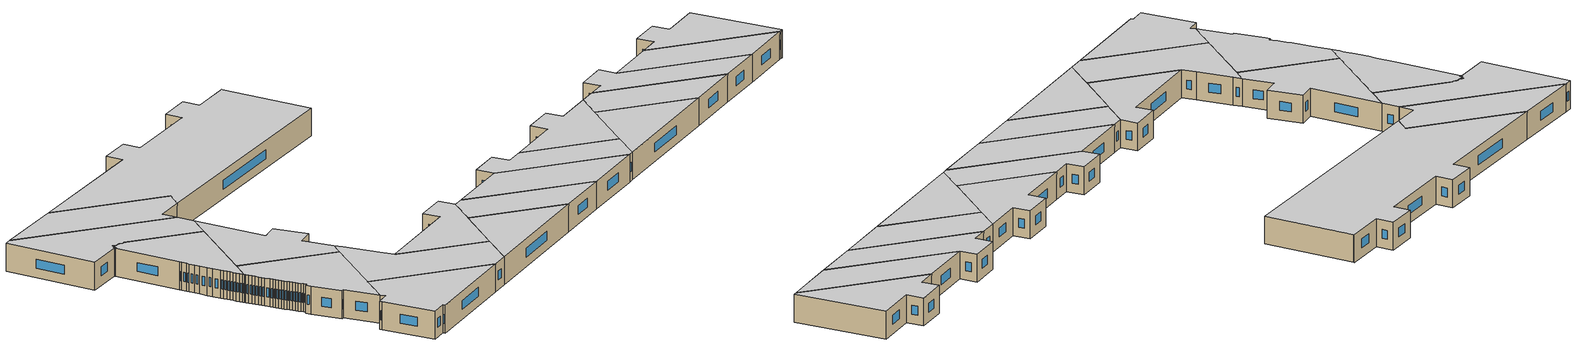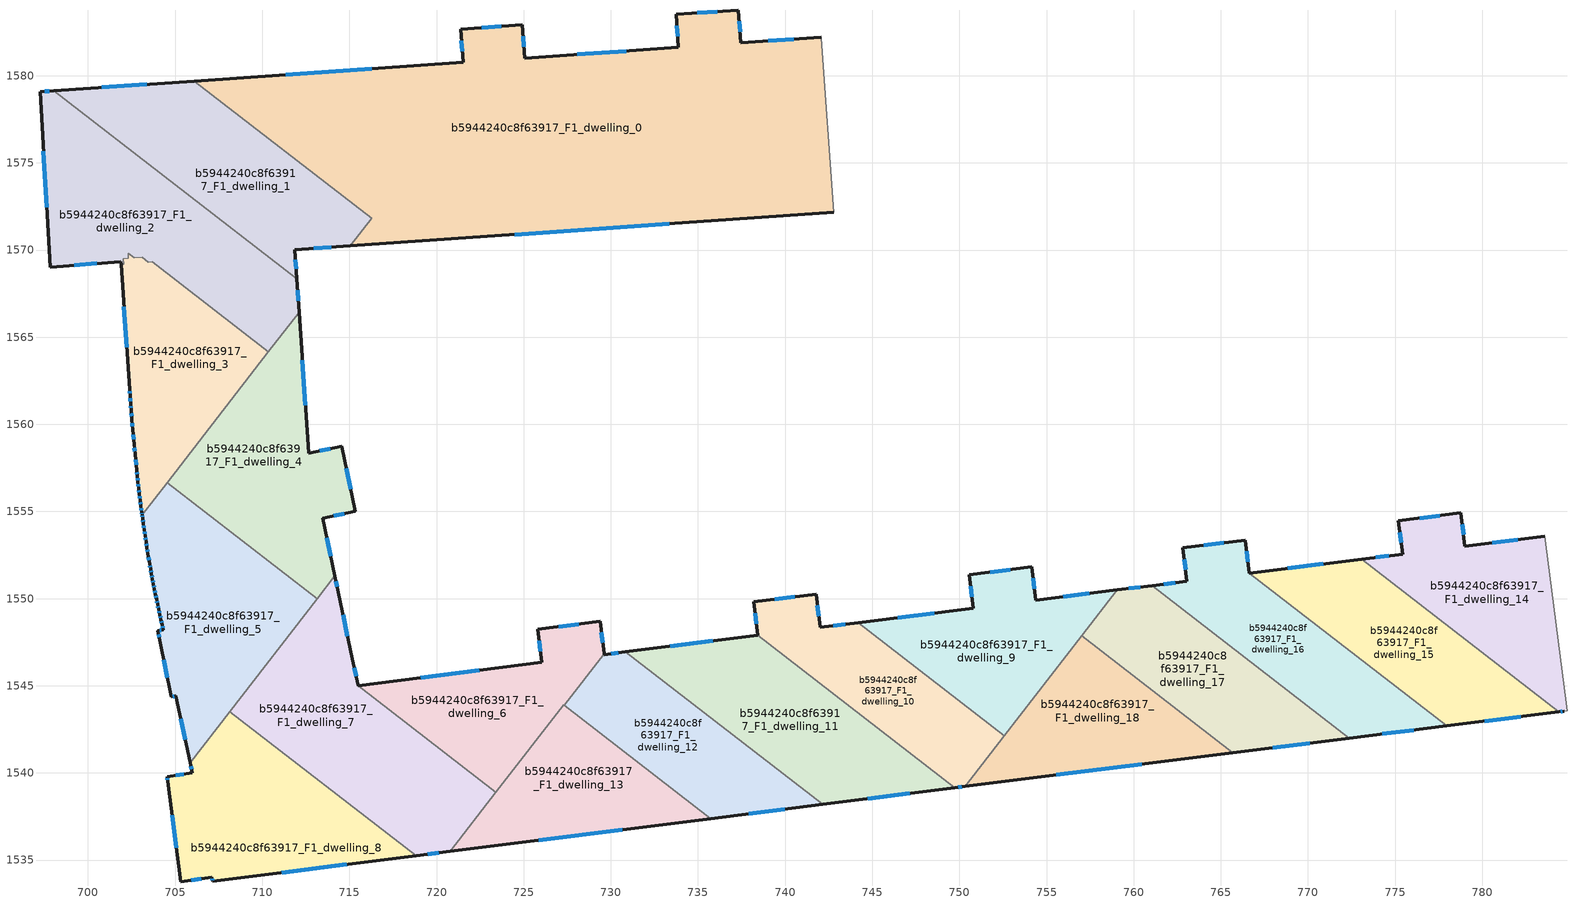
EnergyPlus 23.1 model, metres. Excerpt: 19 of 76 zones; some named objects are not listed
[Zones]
b5944240c8f63917_F1_dwelling_0
 floor to b5944240c8f63917_F0_dwelling_0 (EU_floor_Construction): 742.08,1582.21 742.08,1582.16 742.79,1572.16 715.05,1570.24 716.28,1571.83 706.11,1579.7 721.52,1580.76 721.39,1582.67 724.93,1582.92 725.07,1581.01 733.88,1581.63 733.74,1583.52 737.32,1583.76 737.46,1581.89 z3
 wall outside (EU_wall_Construction): 742.08,1582.21 737.46,1581.89 737.32,1583.76 733.74,1583.52 733.88,1581.63 725.07,1581.01 724.93,1582.92 721.39,1582.67 721.52,1580.76 706.11,1579.7 / 715.05,1570.24 742.79,1572.16 z3:6
 wall adiabatic (EU_wall_Construction): 742.79,1572.16 742.08,1582.16 742.08,1582.21 z3:6
 wall to b5944240c8f63917_F1_dwelling_1 (EU_wall_Construction): 706.11,1579.7 716.28,1571.83 715.05,1570.24 z3:6
 window (EU_Window_Construction): 730.88,1581.42 728.06,1581.22 / 733.79,1582.88 733.83,1582.28 / 736.1,1583.68 734.96,1583.61 / 737.41,1582.53 737.37,1583.13 / 740.51,1582.1 739.03,1582 / 724.49,1570.89 733.35,1571.5 / 716.28,1580.4 711.35,1580.06 / 721.43,1582.02 721.48,1581.41 / 723.72,1582.83 722.59,1582.76 / 725.02,1581.66 724.98,1582.27 z4.02:4.98
 ceiling to b5944240c8f63917_F2_dwelling_0 (EU_floor_Construction): 742.79,1572.16 742.08,1582.16 742.08,1582.21 737.46,1581.89 737.32,1583.76 733.74,1583.52 733.88,1581.63 725.07,1581.01 724.93,1582.92 721.39,1582.67 721.52,1580.76 706.11,1579.7 716.28,1571.83 715.05,1570.24 z6
b5944240c8f63917_F1_dwelling_1
 floor to b5944240c8f63917_F0_dwelling_1 (EU_floor_Construction): 716.28,1571.83 715.05,1570.24 711.86,1570.02 711.98,1568.36 698.04,1579.14 706.11,1579.7 z3
 wall outside (EU_wall_Construction): 711.98,1568.36 711.86,1570.02 715.05,1570.24 / 706.11,1579.7 698.04,1579.14 z3:6
 wall to b5944240c8f63917_F1_dwelling_2 (EU_wall_Construction): 698.04,1579.14 711.98,1568.36 z3:6
 window (EU_Window_Construction): 712.95,1570.09 713.97,1570.16 / 711.94,1568.92 711.9,1569.45 / 703.36,1579.51 700.78,1579.33 z4.02:4.98
 ceiling to b5944240c8f63917_F2_dwelling_1 (EU_floor_Construction): 715.05,1570.24 716.28,1571.83 706.11,1579.7 698.04,1579.14 711.98,1568.36 711.86,1570.02 z6
b5944240c8f63917_F1_dwelling_10
 floor to b5944240c8f63917_F0_dwelling_10 (EU_floor_Construction): 752.59,1542.14 750.33,1539.23 749.74,1539.15 738.44,1547.89 738.19,1549.81 741.78,1550.26 742.02,1548.35 744.21,1548.62 z3
 wall outside (EU_wall_Construction): 744.21,1548.62 742.02,1548.35 741.78,1550.26 738.19,1549.81 738.44,1547.89 / 749.74,1539.15 750.33,1539.23 z3:6
 wall to b5944240c8f63917_F1_dwelling_9 (EU_wall_Construction): 752.59,1542.14 744.21,1548.62 z3:6
 wall to b5944240c8f63917_F1_dwelling_11 (EU_wall_Construction): 738.44,1547.89 749.74,1539.15 z3:6
 wall to b5944240c8f63917_F1_dwelling_18 (EU_wall_Construction): 750.33,1539.23 752.59,1542.14 z3:6
 window (EU_Window_Construction): 743.46,1548.53 742.76,1548.44 / 749.94,1539.18 750.13,1539.2 / 738.28,1549.16 738.35,1548.54 / 740.56,1550.11 739.41,1549.96 / 741.94,1549 741.86,1549.61 z4.02:4.98
 ceiling to b5944240c8f63917_F2_dwelling_10 (EU_floor_Construction): 750.33,1539.23 752.59,1542.14 744.21,1548.62 742.02,1548.35 741.78,1550.26 738.19,1549.81 738.44,1547.89 749.74,1539.15 z6
b5944240c8f63917_F1_dwelling_11
 floor to b5944240c8f63917_F0_dwelling_11 (EU_floor_Construction): 749.74,1539.15 742.15,1538.19 730.84,1546.94 738.44,1547.89 z3
 wall outside (EU_wall_Construction): 738.44,1547.89 730.84,1546.94 / 742.15,1538.19 749.74,1539.15 z3:6
 wall to b5944240c8f63917_F1_dwelling_12 (EU_wall_Construction): 730.84,1546.94 742.15,1538.19 z3:6
 window (EU_Window_Construction): 735.85,1547.57 733.42,1547.27 / 744.73,1538.52 747.16,1538.83 z4.02:4.98
 ceiling to b5944240c8f63917_F2_dwelling_11 (EU_floor_Construction): 749.74,1539.15 738.44,1547.89 730.84,1546.94 742.15,1538.19 z6
b5944240c8f63917_F1_dwelling_12
 floor to b5944240c8f63917_F0_dwelling_12 (EU_floor_Construction): 742.15,1538.19 735.73,1537.38 727.33,1543.88 729.62,1546.84 729.63,1546.79 730.84,1546.94 z3
 wall outside (EU_wall_Construction): 730.84,1546.94 729.63,1546.79 729.62,1546.84 / 735.73,1537.38 742.15,1538.19 z3:6
 wall to b5944240c8f63917_F1_dwelling_6 (EU_wall_Construction): 729.62,1546.84 727.33,1543.88 z3:6
 wall to b5944240c8f63917_F1_dwelling_13 (EU_wall_Construction): 727.33,1543.88 735.73,1537.38 z3:6
 window (EU_Window_Construction): 730.43,1546.89 730.04,1546.84 / 737.92,1537.66 739.97,1537.92 z4.02:4.98
 ceiling to b5944240c8f63917_F2_dwelling_12 (EU_floor_Construction): 742.15,1538.19 730.84,1546.94 729.63,1546.79 729.62,1546.84 727.33,1543.88 735.73,1537.38 z6
b5944240c8f63917_F1_dwelling_13
 floor to b5944240c8f63917_F0_dwelling_13 (EU_floor_Construction): 735.73,1537.38 720.78,1535.49 727.29,1543.91 z3
 wall outside (EU_wall_Construction): 720.78,1535.49 735.73,1537.38 z3:6
 wall to b5944240c8f63917_F1_dwelling_6 (EU_wall_Construction): 727.33,1543.88 727.29,1543.91 723.41,1538.89 z3:6
 wall to b5944240c8f63917_F1_dwelling_7 (EU_wall_Construction): 723.41,1538.89 720.78,1535.49 z3:6
 window (EU_Window_Construction): 725.87,1536.14 730.65,1536.74 z4.02:4.98
 ceiling to b5944240c8f63917_F2_dwelling_13 (EU_floor_Construction): 735.73,1537.38 727.29,1543.91 720.78,1535.49 z6
b5944240c8f63917_F1_dwelling_14
 floor to b5944240c8f63917_F0_dwelling_14 (EU_floor_Construction): 783.6,1553.59 784.86,1543.56 784.7,1543.54 784.4,1543.5 773.08,1552.26 775.43,1552.56 775.19,1554.47 778.77,1554.91 779.01,1553.01 z3
 wall outside (EU_wall_Construction): 783.6,1553.59 779.01,1553.01 778.77,1554.91 775.19,1554.47 775.43,1552.56 773.08,1552.26 / 784.4,1543.5 784.7,1543.54 z3:6
 wall adiabatic (EU_wall_Construction): 784.7,1543.54 784.86,1543.56 783.6,1553.59 z3:6
 wall to b5944240c8f63917_F1_dwelling_15 (EU_wall_Construction): 773.08,1552.26 784.4,1543.5 z3:6
 window (EU_Window_Construction): 778.93,1553.66 778.85,1554.27 / 782.04,1553.39 780.57,1553.21 / 784.5,1543.51 784.6,1543.53 / 774.63,1552.46 773.88,1552.36 / 775.27,1553.82 775.35,1553.21 / 777.55,1554.76 776.41,1554.62 z4.02:4.98
 ceiling to b5944240c8f63917_F2_dwelling_14 (EU_floor_Construction): 784.86,1543.56 783.6,1553.59 779.01,1553.01 778.77,1554.91 775.19,1554.47 775.43,1552.56 773.08,1552.26 784.4,1543.5 784.7,1543.54 z6
b5944240c8f63917_F1_dwelling_15
 floor to b5944240c8f63917_F0_dwelling_15 (EU_floor_Construction): 784.4,1543.5 777.96,1542.7 766.64,1551.45 773.08,1552.26 z3
 wall outside (EU_wall_Construction): 773.08,1552.26 766.64,1551.45 / 777.96,1542.7 784.4,1543.5 z3:6
 wall to b5944240c8f63917_F1_dwelling_16 (EU_wall_Construction): 766.64,1551.45 777.96,1542.7 z3:6
 window (EU_Window_Construction): 770.89,1551.99 768.83,1551.73 / 780.15,1542.97 782.21,1543.23 z4.02:4.98
 ceiling to b5944240c8f63917_F2_dwelling_15 (EU_floor_Construction): 784.4,1543.5 773.08,1552.26 766.64,1551.45 777.96,1542.7 z6
b5944240c8f63917_F1_dwelling_16
 floor to b5944240c8f63917_F0_dwelling_16 (EU_floor_Construction): 777.96,1542.7 772.38,1542 761.06,1550.75 763.06,1551 762.82,1552.91 766.4,1553.36 766.64,1551.45 z3
 wall outside (EU_wall_Construction): 766.64,1551.45 766.4,1553.36 762.82,1552.91 763.06,1551 761.06,1550.75 / 772.38,1542 777.96,1542.7 z3:6
 wall to b5944240c8f63917_F1_dwelling_17 (EU_wall_Construction): 761.06,1550.75 772.38,1542 z3:6
 window (EU_Window_Construction): 762.9,1552.26 762.98,1551.65 / 765.18,1553.21 764.03,1553.06 / 766.56,1552.1 766.48,1552.71 / 774.28,1542.24 776.06,1542.46 / 762.38,1550.92 761.74,1550.84 z4.02:4.98
 ceiling to b5944240c8f63917_F2_dwelling_16 (EU_floor_Construction): 777.96,1542.7 766.64,1551.45 766.4,1553.36 762.82,1552.91 763.06,1551 761.06,1550.75 772.38,1542 z6
b5944240c8f63917_F1_dwelling_17
 floor to b5944240c8f63917_F0_dwelling_17 (EU_floor_Construction): 772.38,1542 765.7,1541.16 757.02,1547.88 759.05,1550.5 761.06,1550.75 z3
 wall outside (EU_wall_Construction): 765.7,1541.16 772.38,1542 / 761.06,1550.75 759.05,1550.5 z3:6
 wall to b5944240c8f63917_F1_dwelling_18 (EU_wall_Construction): 757.02,1547.88 765.7,1541.16 z3:6
 wall to b5944240c8f63917_F1_dwelling_9 (EU_wall_Construction): 759.05,1550.5 757.02,1547.88 z3:6
 window (EU_Window_Construction): 767.97,1541.45 770.1,1541.71 / 760.38,1550.66 759.73,1550.58 z4.02:4.98
 ceiling to b5944240c8f63917_F2_dwelling_17 (EU_floor_Construction): 772.38,1542 761.06,1550.75 759.05,1550.5 757.02,1547.88 765.7,1541.16 z6
b5944240c8f63917_F1_dwelling_18
 floor to b5944240c8f63917_F0_dwelling_18 (EU_floor_Construction): 765.7,1541.16 750.33,1539.23 757.02,1547.88 z3
 wall outside (EU_wall_Construction): 750.33,1539.23 765.7,1541.16 z3:6
 wall to b5944240c8f63917_F1_dwelling_9 (EU_wall_Construction): 757.02,1547.87 752.59,1542.14 z3:6
 window (EU_Window_Construction): 755.56,1539.89 760.47,1540.5 z4.02:4.98
 ceiling to b5944240c8f63917_F2_dwelling_18 (EU_floor_Construction): 765.7,1541.16 757.02,1547.88 750.33,1539.23 z6
b5944240c8f63917_F1_dwelling_2
 floor to b5944240c8f63917_F0_dwelling_2 (EU_floor_Construction): 711.98,1568.36 712.11,1566.44 710.35,1564.17 703.69,1569.32 703.47,1569.3 703.11,1569.58 702.67,1569.54 702.31,1569.82 702.33,1569.52 702.03,1569.5 702.05,1569.2 701.9,1569.18 701.89,1569.33 697.83,1569.03 697.25,1579.08 698.04,1579.14 z3
 wall outside (EU_wall_Construction): 698.04,1579.14 697.25,1579.08 697.83,1569.03 701.89,1569.33 701.9,1569.18 / 712.11,1566.44 711.98,1568.36 z3:6
 wall to b5944240c8f63917_F1_dwelling_3 (EU_wall_Construction): 701.9,1569.18 702.05,1569.2 702.03,1569.5 702.33,1569.52 702.31,1569.82 702.67,1569.54 703.11,1569.58 703.47,1569.3 703.69,1569.32 710.35,1564.17 z3:6
 wall to b5944240c8f63917_F1_dwelling_4 (EU_wall_Construction): 710.35,1564.17 712.11,1566.44 z3:6
 window (EU_Window_Construction): 699.21,1569.13 700.51,1569.23 / 697.45,1575.66 697.63,1572.45 / 697.77,1579.12 697.52,1579.1 / 712.07,1567.09 712.02,1567.7 z4.02:4.98
 ceiling to b5944240c8f63917_F2_dwelling_2 (EU_floor_Construction): 710.35,1564.17 712.11,1566.44 711.98,1568.36 698.04,1579.14 697.25,1579.08 697.83,1569.03 701.89,1569.33 701.9,1569.18 702.05,1569.2 702.03,1569.5 702.33,1569.52 702.31,1569.82 702.67,1569.54 703.11,1569.58 703.47,1569.3 703.69,1569.32 z6
b5944240c8f63917_F1_dwelling_3
 floor to b5944240c8f63917_F0_dwelling_3 (EU_floor_Construction): 710.35,1564.17 703.11,1554.8 703.08,1554.97 703.04,1555.31 703,1555.65 702.95,1555.99 702.91,1556.33 702.87,1556.67 702.83,1557.02 702.8,1557.36 702.7,1558.27 702.65,1558.84 702.57,1559.7 702.52,1560.27 702.47,1560.84 702.45,1561.13 702.41,1561.7 702.4,1561.99 701.9,1569.18 702.05,1569.2 702.03,1569.5 702.33,1569.52 702.31,1569.82 702.67,1569.54 703.11,1569.58 703.47,1569.3 703.69,1569.32 z3
 wall outside (EU_wall_Construction): 701.9,1569.18 702.4,1561.99 702.41,1561.7 702.45,1561.13 702.47,1560.84 702.52,1560.27 702.57,1559.7 702.65,1558.84 702.7,1558.27 702.8,1557.36 702.83,1557.02 702.87,1556.67 702.91,1556.33 702.95,1555.99 703,1555.65 703.04,1555.31 703.08,1554.97 703.11,1554.8 z3:6
 wall to b5944240c8f63917_F1_dwelling_5 (EU_wall_Construction): 703.11,1554.8 704.54,1556.65 z3:6
 wall to b5944240c8f63917_F1_dwelling_4 (EU_wall_Construction): 704.54,1556.65 710.35,1564.17 z3:6
 window (EU_Window_Construction): 702.49,1560.65 702.51,1560.46 / 702.46,1561.03 702.47,1560.94 / 702.43,1561.5 702.44,1561.32 / 702.4,1561.89 702.41,1561.8 / 702.07,1566.74 702.23,1564.43 / 703.09,1554.91 703.1,1554.86 / 703.06,1555.19 703.07,1555.08 / 703.01,1555.53 703.03,1555.43 / 702.97,1555.87 702.98,1555.77 / 702.93,1556.22 702.94,1556.11 / 702.89,1556.56 702.9,1556.45 / 702.85,1556.9 702.86,1556.79 / 702.81,1557.24 702.82,1557.13 / 702.73,1557.96 702.76,1557.67 / 702.67,1558.65 702.68,1558.47 / 702.6,1559.41 702.62,1559.13 / 702.54,1560.08 702.55,1559.89 z4.02:4.98
 ceiling to b5944240c8f63917_F2_dwelling_3 (EU_floor_Construction): 703.11,1554.8 710.35,1564.17 703.69,1569.32 703.47,1569.3 703.11,1569.58 702.67,1569.54 702.31,1569.82 702.33,1569.52 702.03,1569.5 702.05,1569.2 701.9,1569.18 702.4,1561.99 702.41,1561.7 702.45,1561.13 702.47,1560.84 702.52,1560.27 702.57,1559.7 702.65,1558.84 702.7,1558.27 702.8,1557.36 702.83,1557.02 702.87,1556.67 702.91,1556.33 702.95,1555.99 703,1555.65 703.04,1555.31 703.08,1554.97 z6
b5944240c8f63917_F1_dwelling_4
 floor to b5944240c8f63917_F0_dwelling_4 (EU_floor_Construction): 712.11,1566.44 712.67,1558.33 714.55,1558.74 715.34,1555.01 713.46,1554.61 714.16,1551.32 713.14,1550 704.54,1556.65 z3
 wall outside (EU_wall_Construction): 714.16,1551.32 713.46,1554.61 715.34,1555.01 714.55,1558.74 712.67,1558.33 712.11,1566.44 z3:6
 wall to b5944240c8f63917_F1_dwelling_5 (EU_wall_Construction): 704.54,1556.65 713.14,1550 z3:6
 wall to b5944240c8f63917_F1_dwelling_7 (EU_wall_Construction): 713.14,1550 714.16,1551.32 z3:6
 window (EU_Window_Construction): 715.07,1556.28 714.82,1557.47 / 714.1,1554.75 714.7,1554.87 / 713.92,1552.44 713.7,1553.49 / 712.48,1561.09 712.3,1563.68 / 713.91,1558.6 713.31,1558.47 z4.02:4.98
 ceiling to b5944240c8f63917_F2_dwelling_4 (EU_floor_Construction): 714.16,1551.32 713.46,1554.61 715.34,1555.01 714.55,1558.74 712.67,1558.33 712.11,1566.44 704.54,1556.65 713.14,1550 z6
b5944240c8f63917_F1_dwelling_5
 floor to b5944240c8f63917_F0_dwelling_5 (EU_floor_Construction): 713.14,1550 705.86,1540.59 705.05,1544.41 704.78,1544.36 704.13,1547.61 704.02,1548.16 704.32,1548.22 704.26,1548.51 704.19,1548.8 704.12,1549.09 704.06,1549.38 704,1549.67 703.93,1549.96 703.87,1550.25 703.81,1550.54 703.76,1550.83 703.7,1551.12 703.64,1551.41 703.59,1551.71 703.54,1552 703.44,1552.58 703.39,1552.92 703.33,1553.26 703.28,1553.61 703.23,1553.95 703.18,1554.29 703.13,1554.63 703.11,1554.8 704.54,1556.65 z3
 wall outside (EU_wall_Construction): 703.11,1554.8 703.13,1554.63 703.18,1554.29 703.23,1553.95 703.28,1553.61 703.33,1553.26 703.39,1552.92 703.44,1552.58 703.54,1552 703.59,1551.71 703.64,1551.41 703.7,1551.12 703.76,1550.83 703.81,1550.54 703.87,1550.25 703.93,1549.96 704,1549.67 704.06,1549.38 704.12,1549.09 704.19,1548.8 704.26,1548.51 704.32,1548.22 704.02,1548.16 704.13,1547.61 704.78,1544.36 705.05,1544.41 705.86,1540.59 z3:6
 wall to b5944240c8f63917_F1_dwelling_8 (EU_wall_Construction): 705.86,1540.59 708.13,1543.52 z3:6
 wall to b5944240c8f63917_F1_dwelling_7 (EU_wall_Construction): 708.13,1543.52 713.14,1550 z3:6
 window (EU_Window_Construction): 704.28,1548.41 704.3,1548.32 / 704.21,1548.7 704.23,1548.61 / 704.15,1548.99 704.17,1548.9 / 704.08,1549.28 704.1,1549.19 / 704.02,1549.57 704.04,1549.48 / 703.96,1549.86 703.97,1549.77 / 703.89,1550.15 703.91,1550.06 / 703.83,1550.44 703.85,1550.35 / 703.78,1550.73 703.79,1550.64 / 703.72,1551.02 703.74,1550.93 / 703.66,1551.31 703.68,1551.22 / 703.61,1551.61 703.63,1551.51 / 703.56,1551.9 703.57,1551.81 / 703.47,1552.38 703.5,1552.2 / 703.4,1552.81 703.42,1552.7 / 703.35,1553.15 703.37,1553.04 / 703.3,1553.49 703.31,1553.38 / 703.25,1553.83 703.26,1553.72 / 703.2,1554.17 703.21,1554.06 / 703.15,1554.51 703.16,1554.4 / 703.12,1554.74 703.12,1554.69 / 705.33,1543.11 705.59,1541.89 / 704.87,1544.38 704.96,1544.39 / 704.35,1546.5 704.56,1545.46 / 704.05,1547.97 704.09,1547.79 / 704.22,1548.2 704.12,1548.18 z4.02:4.98
 ceiling to b5944240c8f63917_F2_dwelling_5 (EU_floor_Construction): 705.86,1540.59 713.14,1550 704.54,1556.65 703.11,1554.8 703.13,1554.63 703.18,1554.29 703.23,1553.95 703.28,1553.61 703.33,1553.26 703.39,1552.92 703.44,1552.58 703.54,1552 703.59,1551.71 703.64,1551.41 703.7,1551.12 703.76,1550.83 703.81,1550.54 703.87,1550.25 703.93,1549.96 704,1549.67 704.06,1549.38 704.12,1549.09 704.19,1548.8 704.26,1548.51 704.32,1548.22 704.02,1548.16 704.13,1547.61 704.78,1544.36 705.05,1544.41 z6
b5944240c8f63917_F1_dwelling_6
 floor to b5944240c8f63917_F0_dwelling_6 (EU_floor_Construction): 729.38,1548.7 729.62,1546.84 727.33,1543.88 727.29,1543.91 723.41,1538.89 715.5,1545 726.05,1546.34 725.8,1548.24 z3
 wall outside (EU_wall_Construction): 729.62,1546.84 729.38,1548.7 725.8,1548.24 726.05,1546.34 715.5,1545 z3:6
 wall to b5944240c8f63917_F1_dwelling_7 (EU_wall_Construction): 715.5,1545 723.41,1538.89 z3:6
 window (EU_Window_Construction): 722.46,1545.88 719.09,1545.46 / 725.88,1547.6 725.96,1546.99 / 728.17,1548.54 727.02,1548.4 / 729.54,1547.47 729.46,1548.06 z4.02:4.98
 ceiling to b5944240c8f63917_F2_dwelling_6 (EU_floor_Construction): 727.33,1543.88 729.62,1546.84 729.38,1548.7 725.8,1548.24 726.05,1546.34 715.5,1545 723.41,1538.89 727.29,1543.91 z6
b5944240c8f63917_F1_dwelling_7
 floor to b5944240c8f63917_F0_dwelling_7 (EU_floor_Construction): 714.37,1550.35 715.16,1546.56 715.5,1545 723.41,1538.89 720.78,1535.49 718.83,1535.25 708.13,1543.52 714.16,1551.32 z3
 wall outside (EU_wall_Construction): 718.83,1535.25 720.78,1535.49 / 715.5,1545 715.16,1546.56 714.37,1550.35 714.16,1551.32 z3:6
 wall to b5944240c8f63917_F1_dwelling_8 (EU_wall_Construction): 708.13,1543.52 718.83,1535.25 z3:6
 window (EU_Window_Construction): 719.49,1535.33 720.12,1535.41 / 714.3,1550.68 714.23,1550.99 / 714.89,1547.85 714.64,1549.06 / 715.39,1545.53 715.28,1546.03 z4.02:4.98
 ceiling to b5944240c8f63917_F2_dwelling_7 (EU_floor_Construction): 720.78,1535.49 723.41,1538.89 715.5,1545 715.16,1546.56 714.37,1550.35 714.16,1551.32 708.13,1543.52 718.83,1535.25 z6
b5944240c8f63917_F1_dwelling_8
 floor to b5944240c8f63917_F0_dwelling_8 (EU_floor_Construction): 718.83,1535.25 707.16,1533.77 707.1,1534.01 705.33,1533.75 704.57,1539.52 704.54,1539.77 705.99,1540 705.86,1540.59 708.13,1543.52 z3
 wall outside (EU_wall_Construction): 705.86,1540.59 705.99,1540 704.54,1539.77 704.57,1539.52 705.33,1533.75 707.1,1534.01 707.16,1533.77 718.83,1535.25 z3:6
 window (EU_Window_Construction): 711.13,1534.27 714.86,1534.74 / 707.12,1533.93 707.14,1533.85 / 705.93,1533.84 706.5,1533.92 / 704.83,1537.56 705.07,1535.71 / 704.55,1539.69 704.56,1539.61 / 705.5,1539.92 705.03,1539.85 / 705.91,1540.39 705.95,1540.2 z4.02:4.98
 ceiling to b5944240c8f63917_F2_dwelling_8 (EU_floor_Construction): 718.83,1535.25 708.13,1543.52 705.86,1540.59 705.99,1540 704.54,1539.77 704.57,1539.52 705.33,1533.75 707.1,1534.01 707.16,1533.77 z6
b5944240c8f63917_F1_dwelling_9
 floor to b5944240c8f63917_F0_dwelling_9 (EU_floor_Construction): 759.05,1550.5 752.59,1542.14 744.21,1548.62 750.81,1549.46 750.56,1551.36 754.15,1551.82 754.39,1549.91 z3
 wall outside (EU_wall_Construction): 759.05,1550.5 754.39,1549.91 754.15,1551.82 750.56,1551.36 750.81,1549.46 744.21,1548.62 z3:6
 window (EU_Window_Construction): 754.31,1550.56 754.23,1551.17 / 757.46,1550.3 755.97,1550.11 / 748.56,1549.17 746.45,1548.91 / 750.65,1550.72 750.72,1550.11 / 752.93,1551.66 751.78,1551.52 z4.02:4.98
 ceiling to b5944240c8f63917_F2_dwelling_9 (EU_floor_Construction): 752.59,1542.14 759.05,1550.5 754.39,1549.91 754.15,1551.82 750.56,1551.36 750.81,1549.46 744.21,1548.62 z6
[Building]
EU S2 Campaign: North Axis=0; Terrain=City; Solar Distribution=FullExterior
[Site:Location]
Vienna: Latitude=48; Longitude=16.5; Time Zone=1; Elevation=183
[SizingPeriod:WeatherFileDays]
AnnualSizingPeriod: Begin Month=1; Begin Day of Month=1; End Month=12; End Day of Month=31; Day of Week for Start Day=Monday; Use Weather File Daylight Saving Period=No; Use Weather File Rain and Snow Indicators=No
[MATERIAL]
EU_InternalMass_Material: Roughness=MediumRough; Thickness=0.1; Conductivity=1; Density=1800; Specific Heat=900; Thermal Absorptance=0.9; Solar Absorptance=0.7; Visible Absorptance=0.7
[MATERIAL:NOMASS] Roughness=MediumRough; Thermal Absorptance=0.9; Solar Absorptance=0.7; Visible Absorptance=0.7
Name | Thermal Resistance
EU_wall_NoMass | 0.942466
EU_floor_NoMass | 0.66527
[WINDOWMATERIAL:SIMPLEGLAZINGSYSTEM]
EU_Window_SimpleGlazing: UFactor=2.03367; Solar Heat Gain Coefficient=0.65; Visible Transmittance=0.65
[CONSTRUCTION]
EU_wall_Construction: EU_wall_NoMass
EU_floor_Construction: EU_floor_NoMass
EU_Window_Construction: EU_Window_SimpleGlazing
EU_InternalMass_Construction: EU_InternalMass_Material
[ZONE] Type=1; Multiplier=1; Ceiling Height=autocalculate; Floor Area=autocalculate; Part of Total Floor Area=Yes
Name | Volume
b5944240c8f63917_F1_dwelling_0 | 965.958
b5944240c8f63917_F1_dwelling_1 | 241.723
b5944240c8f63917_F1_dwelling_10 | 176.566
b5944240c8f63917_F1_dwelling_11 | 231.53
b5944240c8f63917_F1_dwelling_12 | 175.72
b5944240c8f63917_F1_dwelling_13 | 170.394
b5944240c8f63917_F1_dwelling_14 | 188.705
b5944240c8f63917_F1_dwelling_15 | 196.551
b5944240c8f63917_F1_dwelling_16 | 191.239
b5944240c8f63917_F1_dwelling_17 | 187.114
b5944240c8f63917_F1_dwelling_18 | 179.939
b5944240c8f63917_F1_dwelling_2 | 272.806
b5944240c8f63917_F1_dwelling_3 | 193.054
b5944240c8f63917_F1_dwelling_4 | 238.614
b5944240c8f63917_F1_dwelling_5 | 238.646
b5944240c8f63917_F1_dwelling_6 | 170.859
b5944240c8f63917_F1_dwelling_7 | 282.108
b5944240c8f63917_F1_dwelling_8 | 227.124
b5944240c8f63917_F1_dwelling_9 | 188.684
[INTERNALMASS] Construction=EU_InternalMass_Construction
Name | Zone or ZoneList | Surface Area
b5944240c8f63917_F1_dwelling_0_EU_InternalMass | b5944240c8f63917_F1_dwelling_0 | 321.987
b5944240c8f63917_F1_dwelling_1_EU_InternalMass | b5944240c8f63917_F1_dwelling_1 | 80.5741
b5944240c8f63917_F1_dwelling_2_EU_InternalMass | b5944240c8f63917_F1_dwelling_2 | 90.9335
b5944240c8f63917_F1_dwelling_3_EU_InternalMass | b5944240c8f63917_F1_dwelling_3 | 64.3527
b5944240c8f63917_F1_dwelling_4_EU_InternalMass | b5944240c8f63917_F1_dwelling_4 | 79.5384
b5944240c8f63917_F1_dwelling_5_EU_InternalMass | b5944240c8f63917_F1_dwelling_5 | 79.5485
b5944240c8f63917_F1_dwelling_6_EU_InternalMass | b5944240c8f63917_F1_dwelling_6 | 56.9518
b5944240c8f63917_F1_dwelling_7_EU_InternalMass | b5944240c8f63917_F1_dwelling_7 | 94.0335
b5944240c8f63917_F1_dwelling_8_EU_InternalMass | b5944240c8f63917_F1_dwelling_8 | 75.7083
b5944240c8f63917_F1_dwelling_9_EU_InternalMass | b5944240c8f63917_F1_dwelling_9 | 62.8947
b5944240c8f63917_F1_dwelling_10_EU_InternalMass | b5944240c8f63917_F1_dwelling_10 | 58.8549
b5944240c8f63917_F1_dwelling_11_EU_InternalMass | b5944240c8f63917_F1_dwelling_11 | 77.1766
b5944240c8f63917_F1_dwelling_12_EU_InternalMass | b5944240c8f63917_F1_dwelling_12 | 58.5779
b5944240c8f63917_F1_dwelling_13_EU_InternalMass | b5944240c8f63917_F1_dwelling_13 | 56.7983
b5944240c8f63917_F1_dwelling_14_EU_InternalMass | b5944240c8f63917_F1_dwelling_14 | 62.9013
b5944240c8f63917_F1_dwelling_15_EU_InternalMass | b5944240c8f63917_F1_dwelling_15 | 65.5168
b5944240c8f63917_F1_dwelling_16_EU_InternalMass | b5944240c8f63917_F1_dwelling_16 | 63.7499
b5944240c8f63917_F1_dwelling_17_EU_InternalMass | b5944240c8f63917_F1_dwelling_17 | 62.3666
b5944240c8f63917_F1_dwelling_18_EU_InternalMass | b5944240c8f63917_F1_dwelling_18 | 59.946
[OTHEREQUIPMENT] Fuel Type=Electricity; Design Level Calculation Method=Watts/Area; Power per Zone Floor Area=1; Fraction Latent=0; Fraction Radiant=0; Fraction Lost=0; Carbon Dioxide Generation Rate=0; EndUse Subcategory=EU_Step8_InternalGains
Name | Zone or ZoneList or Space or SpaceList | Schedule
EU_Step8_InternalGain_b5944240c8f63917_F1_dwelling_0_f000 | b5944240c8f63917_F1_dwelling_0 | EU_Step8_GainSchedule_b5944240c8f63917_F1_dwelling_0_f000
EU_Step8_InternalGain_b5944240c8f63917_F1_dwelling_1_f000 | b5944240c8f63917_F1_dwelling_1 | EU_Step8_GainSchedule_b5944240c8f63917_F1_dwelling_1_f000
EU_Step8_InternalGain_b5944240c8f63917_F1_dwelling_2_f000 | b5944240c8f63917_F1_dwelling_2 | EU_Step8_GainSchedule_b5944240c8f63917_F1_dwelling_2_f000
EU_Step8_InternalGain_b5944240c8f63917_F1_dwelling_3_f000 | b5944240c8f63917_F1_dwelling_3 | EU_Step8_GainSchedule_b5944240c8f63917_F1_dwelling_3_f000
EU_Step8_InternalGain_b5944240c8f63917_F1_dwelling_4_f000 | b5944240c8f63917_F1_dwelling_4 | EU_Step8_GainSchedule_b5944240c8f63917_F1_dwelling_4_f000
EU_Step8_InternalGain_b5944240c8f63917_F1_dwelling_5_f000 | b5944240c8f63917_F1_dwelling_5 | EU_Step8_GainSchedule_b5944240c8f63917_F1_dwelling_5_f000
EU_Step8_InternalGain_b5944240c8f63917_F1_dwelling_6_f000 | b5944240c8f63917_F1_dwelling_6 | EU_Step8_GainSchedule_b5944240c8f63917_F1_dwelling_6_f000
EU_Step8_InternalGain_b5944240c8f63917_F1_dwelling_7_f000 | b5944240c8f63917_F1_dwelling_7 | EU_Step8_GainSchedule_b5944240c8f63917_F1_dwelling_7_f000
EU_Step8_InternalGain_b5944240c8f63917_F1_dwelling_8_f000 | b5944240c8f63917_F1_dwelling_8 | EU_Step8_GainSchedule_b5944240c8f63917_F1_dwelling_8_f000
EU_Step8_InternalGain_b5944240c8f63917_F1_dwelling_9_f000 | b5944240c8f63917_F1_dwelling_9 | EU_Step8_GainSchedule_b5944240c8f63917_F1_dwelling_9_f000
EU_Step8_InternalGain_b5944240c8f63917_F1_dwelling_10_f000 | b5944240c8f63917_F1_dwelling_10 | EU_Step8_GainSchedule_b5944240c8f63917_F1_dwelling_10_f000
EU_Step8_InternalGain_b5944240c8f63917_F1_dwelling_11_f000 | b5944240c8f63917_F1_dwelling_11 | EU_Step8_GainSchedule_b5944240c8f63917_F1_dwelling_11_f000
EU_Step8_InternalGain_b5944240c8f63917_F1_dwelling_12_f000 | b5944240c8f63917_F1_dwelling_12 | EU_Step8_GainSchedule_b5944240c8f63917_F1_dwelling_12_f000
EU_Step8_InternalGain_b5944240c8f63917_F1_dwelling_13_f000 | b5944240c8f63917_F1_dwelling_13 | EU_Step8_GainSchedule_b5944240c8f63917_F1_dwelling_13_f000
EU_Step8_InternalGain_b5944240c8f63917_F1_dwelling_14_f000 | b5944240c8f63917_F1_dwelling_14 | EU_Step8_GainSchedule_b5944240c8f63917_F1_dwelling_14_f000
EU_Step8_InternalGain_b5944240c8f63917_F1_dwelling_15_f000 | b5944240c8f63917_F1_dwelling_15 | EU_Step8_GainSchedule_b5944240c8f63917_F1_dwelling_15_f000
EU_Step8_InternalGain_b5944240c8f63917_F1_dwelling_16_f000 | b5944240c8f63917_F1_dwelling_16 | EU_Step8_GainSchedule_b5944240c8f63917_F1_dwelling_16_f000
EU_Step8_InternalGain_b5944240c8f63917_F1_dwelling_17_f000 | b5944240c8f63917_F1_dwelling_17 | EU_Step8_GainSchedule_b5944240c8f63917_F1_dwelling_17_f000
EU_Step8_InternalGain_b5944240c8f63917_F1_dwelling_18_f000 | b5944240c8f63917_F1_dwelling_18 | EU_Step8_GainSchedule_b5944240c8f63917_F1_dwelling_18_f000
[ZONEVENTILATION:DESIGNFLOWRATE] Schedule=EU_AlwaysOn; Design Flow Rate Calculation Method=AirChanges/Hour; Air Changes per Hour=0.530523; Ventilation Type=Natural; Fan Pressure Rise=0; Fan Total Efficiency=1; Constant Term Coefficient=1; Temperature Term Coefficient=0; Velocity Term Coefficient=0; Velocity Squared Term Coefficient=0; Minimum Indoor Temperature=-100; Maximum Indoor Temperature=100; Delta Temperature=-100; Minimum Outdoor Temperature=-100; Maximum Outdoor Temperature=100; Maximum Wind Speed=40
Name | Zone or ZoneList or Space or SpaceList
EU_ConstantAir_b5944240c8f63917_F1_dwelling_0 | b5944240c8f63917_F1_dwelling_0
EU_ConstantAir_b5944240c8f63917_F1_dwelling_1 | b5944240c8f63917_F1_dwelling_1
EU_ConstantAir_b5944240c8f63917_F1_dwelling_2 | b5944240c8f63917_F1_dwelling_2
EU_ConstantAir_b5944240c8f63917_F1_dwelling_3 | b5944240c8f63917_F1_dwelling_3
EU_ConstantAir_b5944240c8f63917_F1_dwelling_4 | b5944240c8f63917_F1_dwelling_4
EU_ConstantAir_b5944240c8f63917_F1_dwelling_5 | b5944240c8f63917_F1_dwelling_5
EU_ConstantAir_b5944240c8f63917_F1_dwelling_6 | b5944240c8f63917_F1_dwelling_6
EU_ConstantAir_b5944240c8f63917_F1_dwelling_7 | b5944240c8f63917_F1_dwelling_7
EU_ConstantAir_b5944240c8f63917_F1_dwelling_8 | b5944240c8f63917_F1_dwelling_8
EU_ConstantAir_b5944240c8f63917_F1_dwelling_9 | b5944240c8f63917_F1_dwelling_9
EU_ConstantAir_b5944240c8f63917_F1_dwelling_10 | b5944240c8f63917_F1_dwelling_10
EU_ConstantAir_b5944240c8f63917_F1_dwelling_11 | b5944240c8f63917_F1_dwelling_11
EU_ConstantAir_b5944240c8f63917_F1_dwelling_12 | b5944240c8f63917_F1_dwelling_12
EU_ConstantAir_b5944240c8f63917_F1_dwelling_13 | b5944240c8f63917_F1_dwelling_13
EU_ConstantAir_b5944240c8f63917_F1_dwelling_14 | b5944240c8f63917_F1_dwelling_14
EU_ConstantAir_b5944240c8f63917_F1_dwelling_15 | b5944240c8f63917_F1_dwelling_15
EU_ConstantAir_b5944240c8f63917_F1_dwelling_16 | b5944240c8f63917_F1_dwelling_16
EU_ConstantAir_b5944240c8f63917_F1_dwelling_17 | b5944240c8f63917_F1_dwelling_17
EU_ConstantAir_b5944240c8f63917_F1_dwelling_18 | b5944240c8f63917_F1_dwelling_18
[HVACTEMPLATE:ZONE:IDEALLOADSAIRSYSTEM] System Availability Schedule=EU_AlwaysOn; Maximum Heating Supply Air Temperature=50; Minimum Cooling Supply Air Temperature=13; Maximum Heating Supply Air Humidity Ratio=0.0156; Minimum Cooling Supply Air Humidity Ratio=0.0077; Heating Limit=NoLimit; Cooling Limit=NoLimit; Heating Availability Schedule=EU_AlwaysOn; Cooling Availability Schedule=EU_CoolingOff; Dehumidification Control Type=ConstantSensibleHeatRatio; Cooling Sensible Heat Ratio=0.7; Dehumidification Setpoint=60; Humidification Control Type=None; Humidification Setpoint=30; Outdoor Air Method=None; Outdoor Air Flow Rate per Person=0.00944; Outdoor Air Flow Rate per Zone Floor Area=0; Outdoor Air Flow Rate per Zone=0; Demand Controlled Ventilation Type=None; Outdoor Air Economizer Type=NoEconomizer; Heat Recovery Type=None; Sensible Heat Recovery Effectiveness=0.7; Latent Heat Recovery Effectiveness=0.65
Name | Template Thermostat
b5944240c8f63917_F1_dwelling_0 | EU_HeatOnly_b5944240c8f63917_F1_dwelling_0
b5944240c8f63917_F1_dwelling_1 | EU_HeatOnly_b5944240c8f63917_F1_dwelling_1
b5944240c8f63917_F1_dwelling_2 | EU_HeatOnly_b5944240c8f63917_F1_dwelling_2
b5944240c8f63917_F1_dwelling_3 | EU_HeatOnly_b5944240c8f63917_F1_dwelling_3
b5944240c8f63917_F1_dwelling_4 | EU_HeatOnly_b5944240c8f63917_F1_dwelling_4
b5944240c8f63917_F1_dwelling_5 | EU_HeatOnly_b5944240c8f63917_F1_dwelling_5
b5944240c8f63917_F1_dwelling_6 | EU_HeatOnly_b5944240c8f63917_F1_dwelling_6
b5944240c8f63917_F1_dwelling_7 | EU_HeatOnly_b5944240c8f63917_F1_dwelling_7
b5944240c8f63917_F1_dwelling_8 | EU_HeatOnly_b5944240c8f63917_F1_dwelling_8
b5944240c8f63917_F1_dwelling_9 | EU_HeatOnly_b5944240c8f63917_F1_dwelling_9
b5944240c8f63917_F1_dwelling_10 | EU_HeatOnly_b5944240c8f63917_F1_dwelling_10
b5944240c8f63917_F1_dwelling_11 | EU_HeatOnly_b5944240c8f63917_F1_dwelling_11
b5944240c8f63917_F1_dwelling_12 | EU_HeatOnly_b5944240c8f63917_F1_dwelling_12
b5944240c8f63917_F1_dwelling_13 | EU_HeatOnly_b5944240c8f63917_F1_dwelling_13
b5944240c8f63917_F1_dwelling_14 | EU_HeatOnly_b5944240c8f63917_F1_dwelling_14
b5944240c8f63917_F1_dwelling_15 | EU_HeatOnly_b5944240c8f63917_F1_dwelling_15
b5944240c8f63917_F1_dwelling_16 | EU_HeatOnly_b5944240c8f63917_F1_dwelling_16
b5944240c8f63917_F1_dwelling_17 | EU_HeatOnly_b5944240c8f63917_F1_dwelling_17
b5944240c8f63917_F1_dwelling_18 | EU_HeatOnly_b5944240c8f63917_F1_dwelling_18
[SIZING:ZONE] Zone Cooling Design Supply Air Temperature Input Method=SupplyAirTemperature; Zone Cooling Design Supply Air Temperature=13; Zone Heating Design Supply Air Temperature Input Method=SupplyAirTemperature; Zone Heating Design Supply Air Temperature=50; Zone Cooling Design Supply Air Humidity Ratio=0.008; Zone Heating Design Supply Air Humidity Ratio=0.008; Cooling Design Air Flow Method=DesignDay; Cooling Design Air Flow Rate=0; Cooling Minimum Air Flow per Zone Floor Area=0.000762; Cooling Minimum Air Flow=0; Cooling Minimum Air Flow Fraction=0.2; Heating Design Air Flow Method=DesignDay; Heating Design Air Flow Rate=0; Heating Maximum Air Flow per Zone Floor Area=0.002032; Heating Maximum Air Flow=0.141576; Heating Maximum Air Flow Fraction=0.3; Account for Dedicated Outdoor Air System=No; Dedicated Outdoor Air System Control Strategy=NeutralSupplyAir; Dedicated Outdoor Air Low Setpoint Temperature for Design=autosize; Dedicated Outdoor Air High Setpoint Temperature for Design=autosize; Zone Load Sizing Method=Sensible Load Only No Latent Load; Zone Latent Cooling Design Supply Air Humidity Ratio Input Method=HumidityRatioDifference; Zone Cooling Design Supply Air Humidity Ratio Difference=0.005; Zone Latent Heating Design Supply Air Humidity Ratio Input Method=HumidityRatioDifference; Zone Humidification Design Supply Air Humidity Ratio Difference=0.005
b5944240c8f63917_F1_dwelling_0; b5944240c8f63917_F1_dwelling_1; b5944240c8f63917_F1_dwelling_2; b5944240c8f63917_F1_dwelling_3; b5944240c8f63917_F1_dwelling_4; b5944240c8f63917_F1_dwelling_5; b5944240c8f63917_F1_dwelling_6; b5944240c8f63917_F1_dwelling_7; b5944240c8f63917_F1_dwelling_8; b5944240c8f63917_F1_dwelling_9; b5944240c8f63917_F1_dwelling_10; b5944240c8f63917_F1_dwelling_11; b5944240c8f63917_F1_dwelling_12; b5944240c8f63917_F1_dwelling_13; b5944240c8f63917_F1_dwelling_14; b5944240c8f63917_F1_dwelling_15; b5944240c8f63917_F1_dwelling_16; b5944240c8f63917_F1_dwelling_17; b5944240c8f63917_F1_dwelling_18
[SCHEDULE:CONSTANT]
Name | Hourly Value
EU_AlwaysOn | 1
EU_CoolingOff | 0
[SCHEDULE:FILE] Column Number=1; Rows to Skip at Top=0; Number of Hours of Data=8760; Column Separator=Comma; Interpolate to Timestep=No; Minutes per Item=60; Adjust Schedule for Daylight Savings=Yes
Name | File
EU_Step8_GainSchedule_b5944240c8f63917_F1_dwelling_0_f000 | ../../schedules/b5944240c8f63917/b5944240c8f63917_F1_dwelling_0_f000_gain.csv
EU_Step8_GainSchedule_b5944240c8f63917_F1_dwelling_1_f000 | ../../schedules/b5944240c8f63917/b5944240c8f63917_F1_dwelling_1_f000_gain.csv
EU_Step8_GainSchedule_b5944240c8f63917_F1_dwelling_2_f000 | ../../schedules/b5944240c8f63917/b5944240c8f63917_F1_dwelling_2_f000_gain.csv
EU_Step8_GainSchedule_b5944240c8f63917_F1_dwelling_3_f000 | ../../schedules/b5944240c8f63917/b5944240c8f63917_F1_dwelling_3_f000_gain.csv
EU_Step8_GainSchedule_b5944240c8f63917_F1_dwelling_4_f000 | ../../schedules/b5944240c8f63917/b5944240c8f63917_F1_dwelling_4_f000_gain.csv
EU_Step8_GainSchedule_b5944240c8f63917_F1_dwelling_5_f000 | ../../schedules/b5944240c8f63917/b5944240c8f63917_F1_dwelling_5_f000_gain.csv
EU_Step8_GainSchedule_b5944240c8f63917_F1_dwelling_6_f000 | ../../schedules/b5944240c8f63917/b5944240c8f63917_F1_dwelling_6_f000_gain.csv
EU_Step8_GainSchedule_b5944240c8f63917_F1_dwelling_7_f000 | ../../schedules/b5944240c8f63917/b5944240c8f63917_F1_dwelling_7_f000_gain.csv
EU_Step8_GainSchedule_b5944240c8f63917_F1_dwelling_8_f000 | ../../schedules/b5944240c8f63917/b5944240c8f63917_F1_dwelling_8_f000_gain.csv
EU_Step8_GainSchedule_b5944240c8f63917_F1_dwelling_9_f000 | ../../schedules/b5944240c8f63917/b5944240c8f63917_F1_dwelling_9_f000_gain.csv
EU_Step8_GainSchedule_b5944240c8f63917_F1_dwelling_10_f000 | ../../schedules/b5944240c8f63917/b5944240c8f63917_F1_dwelling_10_f000_gain.csv
EU_Step8_GainSchedule_b5944240c8f63917_F1_dwelling_11_f000 | ../../schedules/b5944240c8f63917/b5944240c8f63917_F1_dwelling_11_f000_gain.csv
EU_Step8_GainSchedule_b5944240c8f63917_F1_dwelling_12_f000 | ../../schedules/b5944240c8f63917/b5944240c8f63917_F1_dwelling_12_f000_gain.csv
EU_Step8_GainSchedule_b5944240c8f63917_F1_dwelling_13_f000 | ../../schedules/b5944240c8f63917/b5944240c8f63917_F1_dwelling_13_f000_gain.csv
EU_Step8_GainSchedule_b5944240c8f63917_F1_dwelling_14_f000 | ../../schedules/b5944240c8f63917/b5944240c8f63917_F1_dwelling_14_f000_gain.csv
EU_Step8_GainSchedule_b5944240c8f63917_F1_dwelling_15_f000 | ../../schedules/b5944240c8f63917/b5944240c8f63917_F1_dwelling_15_f000_gain.csv
EU_Step8_GainSchedule_b5944240c8f63917_F1_dwelling_16_f000 | ../../schedules/b5944240c8f63917/b5944240c8f63917_F1_dwelling_16_f000_gain.csv
EU_Step8_GainSchedule_b5944240c8f63917_F1_dwelling_17_f000 | ../../schedules/b5944240c8f63917/b5944240c8f63917_F1_dwelling_17_f000_gain.csv
EU_Step8_GainSchedule_b5944240c8f63917_F1_dwelling_18_f000 | ../../schedules/b5944240c8f63917/b5944240c8f63917_F1_dwelling_18_f000_gain.csv
